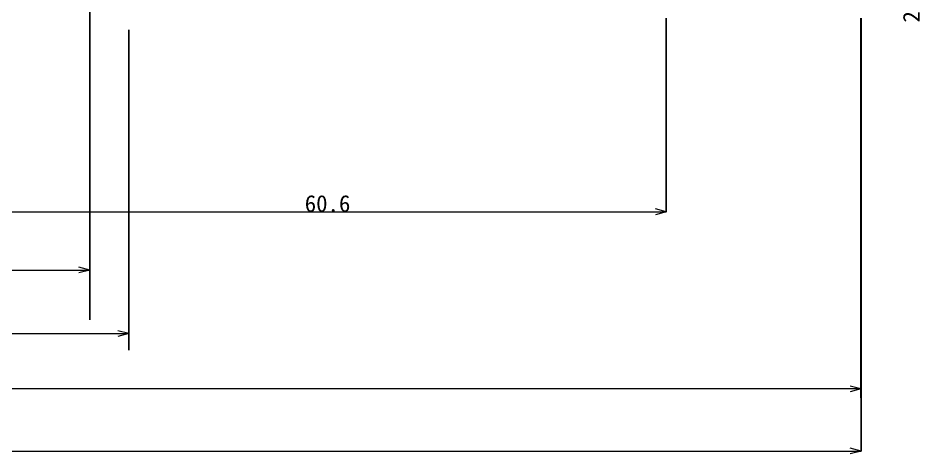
# Model space of a CAD drawing. Extents: x 47 to 362, y 46 to 259.
# Drawn here: x 278.6 to 359.2, y 45.6 to 84.6 of the extents above; entities that cross this region are included whole.
import ezdxf
from ezdxf.enums import TextEntityAlignment as Align

# ---------------------------------------------------------------- set-up
doc = ezdxf.new("R2010")
doc.units = 0
doc.layers.add('Work', color=6, linetype='continuous')
doc.styles.add('Font_0', font='MS Gothic.ttf')

msp = doc.modelspace()

# ---------------------------------------------------------------- linework, layer by layer
at = {"layer": 'Work', "linetype": 'BYBLOCK'}
for p, q in [((284.968, 109.648), (284.968, 57.648)), ((336.545, 84.648), (336.545, 67.298)), ((353.968, 84.648), (353.968, 50.648)), ((288.468, 83.581), (288.468, 54.907))]:
    msp.add_line(p, q, dxfattribs=at)
at = {"layer": 'Work', "linetype": 'continuous'}
msp.add_line((353.982, 84.645), (353.982, 45.89), dxfattribs=at)
at = {"layer": 'Work', "color": 8, "linetype": 'BYBLOCK', "lineweight": 0}
for p, q in [((275.954, 67.298), (336.545, 67.298)), ((336.545, 67.298), (335.579, 67.557)), ((336.545, 67.298), (335.579, 67.039)), ((284.968, 62.094), (284.002, 62.353)), ((113.968, 62.094), (284.968, 62.094)), ((284.968, 62.094), (284.002, 61.835)), ((288.468, 56.403), (287.502, 56.662)), ((110.469, 56.403), (288.468, 56.403)), ((288.468, 56.403), (287.502, 56.144)), ((353.968, 51.453), (353.002, 51.712)), ((353.968, 51.453), (113.968, 51.453)), ((353.968, 51.453), (353.002, 51.195))]:
    msp.add_line(p, q, dxfattribs=at)
at = {"layer": 'Work', "color": 8, "linetype": 'continuous', "lineweight": 0}
for p, q in [((353.982, 45.89), (353.017, 46.149)), ((53.974, 45.887), (353.982, 45.89)), ((353.982, 45.89), (353.017, 45.631))]:
    msp.add_line(p, q, dxfattribs=at)

# ---------------------------------------------------------------- texts
at = {"layer": 'Work', "linetype": 'continuous', "style": 'Font_0'}
msp.add_text('2.0', height=1.5, rotation=90, dxfattribs=at).set_placement((358.474, 85.776), align=Align.MIDDLE_CENTER)
msp.add_text('60.6', height=1.5, dxfattribs=at).set_placement((306.25, 68.048), align=Align.MIDDLE_CENTER)

doc.saveas('drawing.dxf')
